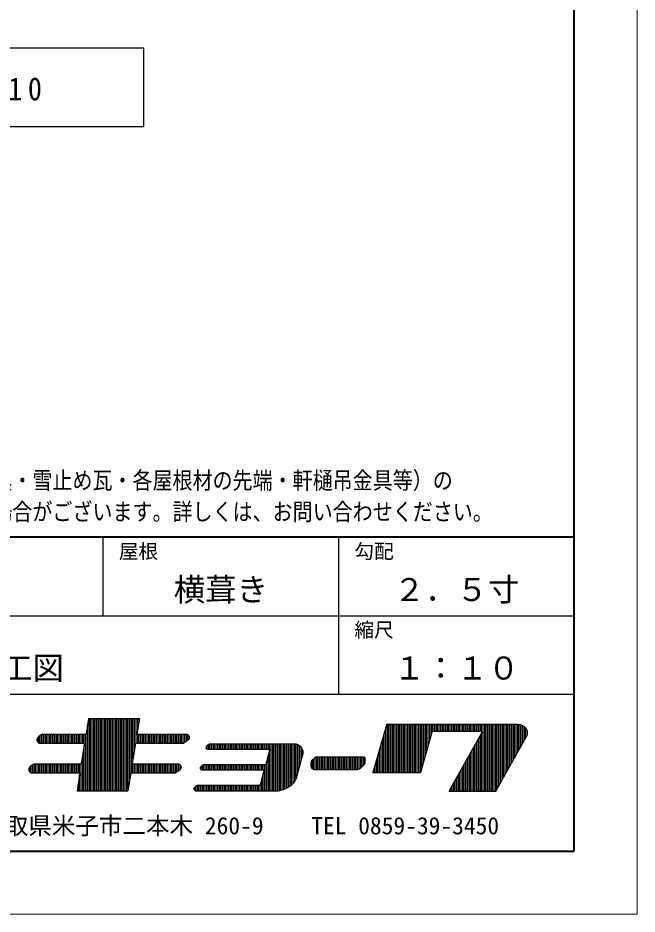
# Model space of a CAD drawing. Units: millimetres on the paper. Extents: x -210 to 210, y -235 to 150.
# Drawn here: x 131.1 to 210, y -148.5 to -34.3 of the extents above; entities that cross this region are included whole.
import ezdxf
from ezdxf.enums import TextEntityAlignment as Align

# ---------------------------------------------------------------- set-up
doc = ezdxf.new("R2010")
doc.units = ezdxf.units.MM
for name, color, linetype, lineweight in [('0-4', 5, 'Continuous', 9), ('F-0_通り芯', 6, 'Continuous', 9), ('F-F_その他03', 2, 'Continuous', 25)]:
    doc.layers.add(name, color=color, linetype=linetype, lineweight=lineweight)
doc.layers.add('F-4_文字', color=4, linetype='Continuous')
doc.styles.add('ＭＳ ゴシック', font='')
doc.styles.get('ＭＳ ゴシック').set_extended_font_data('MS Gothic')

msp = doc.modelspace()

# ---------------------------------------------------------------- linework, layer by layer
at = {"layer": '0-4', "color": 2, "lineweight": 25}
msp.add_line((147.165, -38.179), (87.165, -38.179), dxfattribs=at)
msp.add_lwpolyline([(87.165, -48.179), (147.165, -48.179), (147.165, -38.179)], dxfattribs=at)
at = {"layer": 'F-0_通り芯'}
for p, q in [((210, -148.5), (210, 149.878)), ((-210, -148.5), (210, -148.5))]:
    msp.add_line(p, q, dxfattribs=at)
at = {"layer": 'F-0_通り芯', "color": 3, "lineweight": 40}
for p, q in [((202, -140.5), (202, 139.5)), ((202, -100.5), (82, -100.5)), ((-188, -140.5), (202, -140.5))]:
    msp.add_line(p, q, dxfattribs=at)
at = {"layer": 'F-0_通り芯', "color": 2, "lineweight": 25}
for p, q in [((142, -110.5), (142, -100.5)), ((172, -110.5), (172, -100.5)), ((82, -110.5), (202, -110.5)), ((172, -120.5), (172, -110.5)), ((82, -120.5), (202, -120.5))]:
    msp.add_line(p, q, dxfattribs=at)
at = {"layer": 'F-F_その他03'}
for p, q in [((140.14, -123.591), (139.823, -125.583)), ((140.14, -123.591), (146.624, -123.591)), ((140.2, -132.787), (140.2, -123.591)), ((140.4, -132.787), (140.4, -123.591)), ((140.6, -132.787), (140.6, -123.591)), ((140.8, -132.787), (140.8, -123.591)), ((141, -132.787), (141, -123.591)), ((141.2, -132.787), (141.2, -123.591)), ((141.4, -132.787), (141.4, -123.591)), ((141.6, -132.787), (141.6, -123.591)), ((141.8, -132.787), (141.8, -123.591)), ((142, -132.787), (142, -123.591)), ((142.2, -132.787), (142.2, -123.591)), ((142.4, -132.787), (142.4, -123.591)), ((142.6, -132.787), (142.6, -123.591)), ((142.8, -132.787), (142.8, -123.591)), ((143, -132.787), (143, -123.591)), ((143.2, -132.787), (143.2, -123.591)), ((143.4, -132.787), (143.4, -123.591)), ((143.6, -132.787), (143.6, -123.591)), ((143.8, -132.787), (143.8, -123.591)), ((144, -132.787), (144, -123.591)), ((144.2, -132.787), (144.2, -123.591)), ((144.4, -132.787), (144.4, -123.591)), ((144.6, -132.787), (144.6, -123.591)), ((144.8, -132.787), (144.8, -123.591)), ((145, -132.787), (145, -123.591)), ((145.2, -132.538), (145.2, -123.591)), ((145.4, -131.281), (145.4, -123.591)), ((145.6, -130.51), (145.6, -123.591)), ((145.8, -128.768), (145.8, -123.591)), ((146, -127.511), (146, -123.591)), ((146.2, -126.715), (146.2, -123.591)), ((146.624, -123.591), (146.307, -125.583)), ((146.4, -124.998), (146.4, -123.591)), ((146.6, -123.741), (146.6, -123.591)), ((178.122, -124.321), (176.368, -130.454)), ((178.2, -130.454), (178.2, -124.321)), ((178.4, -130.454), (178.4, -124.321)), ((178.6, -130.454), (178.6, -124.321)), ((178.8, -130.454), (178.8, -124.321)), ((179, -130.454), (179, -124.321)), ((179.2, -130.454), (179.2, -124.321)), ((179.4, -130.454), (179.4, -124.321)), ((179.6, -130.454), (179.6, -124.321)), ((179.8, -130.454), (179.8, -124.321)), ((180, -130.454), (180, -124.321)), ((180.2, -130.454), (180.2, -124.321)), ((180.4, -130.454), (180.4, -124.321)), ((180.6, -130.454), (180.6, -124.321)), ((180.8, -130.454), (180.8, -124.321)), ((181, -130.454), (181, -124.321)), ((181.2, -130.454), (181.2, -124.321)), ((181.4, -130.454), (181.4, -124.321)), ((181.6, -130.454), (181.6, -124.321)), ((181.8, -130.454), (181.8, -124.321)), ((182, -130.454), (182, -124.321)), ((182.2, -130.454), (182.2, -124.321)), ((182.4, -130.454), (182.4, -124.321)), ((182.6, -129.804), (182.6, -124.321)), ((182.8, -129.105), (182.8, -124.321)), ((183, -128.405), (183, -124.321)), ((183.2, -127.706), (183.2, -124.321)), ((183.4, -127.007), (183.4, -124.321)), ((183.6, -126.307), (183.6, -124.321)), ((183.8, -125.608), (183.8, -124.321)), ((184, -125.206), (184, -124.321)), ((184.2, -125.206), (184.2, -124.321)), ((184.4, -125.206), (184.4, -124.321)), ((184.6, -125.206), (184.6, -124.321)), ((184.8, -125.206), (184.8, -124.321)), ((185, -125.206), (185, -124.321)), ((185.2, -125.206), (185.2, -124.321)), ((185.4, -125.206), (185.4, -124.321)), ((185.6, -125.206), (185.6, -124.321)), ((185.8, -125.206), (185.8, -124.321)), ((186, -125.206), (186, -124.321)), ((186.2, -125.206), (186.2, -124.321)), ((186.4, -125.206), (186.4, -124.321)), ((186.6, -125.206), (186.6, -124.321)), ((186.8, -125.206), (186.8, -124.321)), ((187, -125.206), (187, -124.321)), ((187.2, -125.206), (187.2, -124.321)), ((187.4, -125.206), (187.4, -124.321)), ((187.6, -125.206), (187.6, -124.321)), ((187.8, -125.206), (187.8, -124.321)), ((188, -125.206), (188, -124.321)), ((188.2, -125.206), (188.2, -124.321)), ((188.4, -125.206), (188.4, -124.321)), ((188.6, -125.206), (188.6, -124.321)), ((188.8, -125.206), (188.8, -124.321)), ((189, -125.206), (189, -124.321)), ((189.2, -125.206), (189.2, -124.321)), ((189.4, -125.206), (189.4, -124.321)), ((189.6, -125.206), (189.6, -124.321)), ((189.8, -125.206), (189.8, -124.321)), ((190, -125.206), (190, -124.321)), ((190.2, -125.206), (190.2, -124.321)), ((190.4, -132.823), (190.4, -124.321)), ((190.6, -132.823), (190.6, -124.321)), ((190.8, -132.823), (190.8, -124.321)), ((191, -132.823), (191, -124.321)), ((191.2, -132.823), (191.2, -124.321)), ((191.4, -132.823), (191.4, -124.321)), ((191.6, -132.823), (191.6, -124.321)), ((191.8, -132.823), (191.8, -124.321)), ((192, -132.817), (192, -124.321)), ((192.2, -132.462), (192.2, -124.321)), ((192.4, -132.107), (192.4, -124.321)), ((192.6, -131.752), (192.6, -124.321)), ((192.8, -131.397), (192.8, -124.321)), ((193, -131.042), (193, -124.321)), ((193.2, -130.687), (193.2, -124.321)), ((193.4, -130.332), (193.4, -124.321)), ((193.6, -129.977), (193.6, -124.321)), ((193.8, -129.621), (193.8, -124.321)), ((194, -129.266), (194, -124.321)), ((194.2, -128.911), (194.2, -124.321)), ((194.4, -128.556), (194.4, -124.321)), ((194.6, -128.201), (194.6, -124.321)), ((194.8, -127.846), (194.8, -124.321)), ((195, -127.491), (195, -124.34)), ((195.057, -124.346), (195.395, -124.481)), ((195.2, -127.136), (195.2, -124.403)), ((134.297, -125.583), (133.845, -125.819)), ((134.297, -125.583), (139.823, -125.583)), ((134.4, -126.715), (134.4, -125.583)), ((134.6, -126.715), (134.6, -125.583)), ((134.8, -126.715), (134.8, -125.583)), ((135, -126.715), (135, -125.583)), ((135.2, -126.715), (135.2, -125.583)), ((135.4, -126.715), (135.4, -125.583)), ((135.6, -126.715), (135.6, -125.583)), ((135.8, -126.715), (135.8, -125.583)), ((136, -126.715), (136, -125.583)), ((136.2, -126.715), (136.2, -125.583)), ((136.4, -126.715), (136.4, -125.583)), ((136.6, -126.715), (136.6, -125.583)), ((136.8, -126.715), (136.8, -125.583)), ((137, -126.715), (137, -125.583)), ((137.2, -126.715), (137.2, -125.583)), ((137.4, -126.715), (137.4, -125.583)), ((137.6, -126.715), (137.6, -125.583)), ((137.8, -126.715), (137.8, -125.583)), ((138, -126.715), (138, -125.583)), ((138.2, -126.715), (138.2, -125.583)), ((138.4, -126.715), (138.4, -125.583)), ((138.6, -126.715), (138.6, -125.583)), ((138.8, -126.715), (138.8, -125.583)), ((139, -126.715), (139, -125.583)), ((139.2, -126.715), (139.2, -125.583)), ((139.4, -126.715), (139.4, -125.583)), ((139.6, -126.715), (139.6, -125.583)), ((139.8, -132.787), (139.8, -125.583)), ((140, -132.787), (140, -124.469)), ((146.307, -125.583), (152.691, -125.583)), ((146.4, -126.715), (146.4, -125.583)), ((146.6, -126.715), (146.6, -125.583)), ((146.8, -126.715), (146.8, -125.583)), ((147, -126.715), (147, -125.583)), ((147.2, -126.715), (147.2, -125.583)), ((147.4, -126.715), (147.4, -125.583)), ((147.6, -126.715), (147.6, -125.583)), ((147.8, -126.715), (147.8, -125.583)), ((148, -126.715), (148, -125.583)), ((148.2, -126.715), (148.2, -125.583)), ((148.4, -126.715), (148.4, -125.583)), ((148.6, -126.715), (148.6, -125.583)), ((148.8, -126.715), (148.8, -125.583)), ((149, -126.715), (149, -125.583)), ((149.2, -126.715), (149.2, -125.583)), ((149.4, -126.715), (149.4, -125.583)), ((149.6, -126.715), (149.6, -125.583)), ((149.8, -126.715), (149.8, -125.583)), ((150, -126.715), (150, -125.583)), ((150.2, -126.715), (150.2, -125.583)), ((150.4, -126.715), (150.4, -125.583)), ((150.6, -126.715), (150.6, -125.583)), ((150.8, -126.715), (150.8, -125.583)), ((151, -126.715), (151, -125.583)), ((151.2, -126.715), (151.2, -125.583)), ((151.4, -126.715), (151.4, -125.583)), ((151.6, -126.715), (151.6, -125.583)), ((151.8, -126.715), (151.8, -125.583)), ((152, -126.715), (152, -125.583)), ((152.2, -126.715), (152.2, -125.583)), ((152.4, -126.647), (152.4, -125.583)), ((152.6, -126.507), (152.6, -125.583)), ((177.8, -130.454), (177.8, -125.446)), ((178, -130.454), (178, -124.747)), ((183.915, -125.206), (182.414, -130.454)), ((183.915, -125.206), (190.223, -125.206)), ((186.069, -132.823), (190.249, -125.403)), ((190.2, -132.823), (190.2, -125.49)), ((190.249, -125.403), (190.223, -125.206)), ((195.4, -126.781), (195.4, -124.483)), ((195.6, -126.426), (195.6, -124.578)), ((195.8, -126.071), (195.8, -124.781)), ((196, -125.65), (196, -125.088)), ((133.6, -126.417), (133.6, -126.218)), ((133.8, -126.632), (133.8, -125.872)), ((133.912, -126.715), (139.643, -126.715)), ((134, -126.715), (134, -125.738)), ((134.2, -126.715), (134.2, -125.634)), ((139.643, -126.715), (139.219, -129.379)), ((146.127, -126.715), (145.703, -129.379)), ((146.127, -126.715), (152.265, -126.715)), ((152.8, -126.336), (152.8, -125.659)), ((177.6, -130.454), (177.6, -126.146)), ((189.6, -132.823), (189.6, -126.555)), ((189.8, -132.823), (189.8, -126.2)), ((190, -132.823), (190, -125.845)), ((191.997, -132.823), (195.952, -125.801)), ((139.6, -132.787), (139.6, -126.982)), ((155.2, -127.452), (155.2, -127.099)), ((155.291, -127.502), (163.235, -127.502)), ((155.319, -126.974), (155.529, -126.83)), ((155.4, -127.502), (155.4, -126.918)), ((155.6, -127.502), (155.6, -126.83)), ((155.8, -127.502), (155.8, -126.83)), ((156, -127.502), (156, -126.83)), ((156.2, -127.502), (156.2, -126.83)), ((156.4, -127.502), (156.4, -126.83)), ((156.6, -127.502), (156.6, -126.83)), ((156.8, -127.502), (156.8, -126.83)), ((157, -127.502), (157, -126.83)), ((157.2, -127.502), (157.2, -126.83)), ((157.4, -127.502), (157.4, -126.83)), ((157.6, -127.502), (157.6, -126.83)), ((157.8, -127.502), (157.8, -126.83)), ((158, -127.502), (158, -126.83)), ((158.2, -127.502), (158.2, -126.83)), ((158.4, -127.502), (158.4, -126.83)), ((158.6, -127.502), (158.6, -126.83)), ((158.8, -127.502), (158.8, -126.83)), ((159, -127.502), (159, -126.83)), ((159.2, -127.502), (159.2, -126.83)), ((159.4, -127.502), (159.4, -126.83)), ((159.6, -127.502), (159.6, -126.83)), ((159.8, -127.502), (159.8, -126.83)), ((160, -127.502), (160, -126.83)), ((160.2, -127.502), (160.2, -126.83)), ((160.4, -127.502), (160.4, -126.83)), ((160.6, -127.502), (160.6, -126.83)), ((160.8, -127.502), (160.8, -126.83)), ((161, -127.502), (161, -126.83)), ((161.2, -127.502), (161.2, -126.83)), ((161.4, -127.502), (161.4, -126.83)), ((161.6, -127.502), (161.6, -126.83)), ((161.8, -127.502), (161.8, -126.83)), ((162, -127.502), (162, -126.83)), ((162.2, -127.502), (162.2, -126.83)), ((162.4, -127.502), (162.4, -126.83)), ((162.6, -127.502), (162.6, -126.83)), ((163.235, -127.502), (162.703, -129.437)), ((162.8, -127.502), (162.8, -126.83)), ((163, -127.502), (163, -126.83)), ((163.2, -127.502), (163.2, -126.83)), ((163.2, -132.795), (163.2, -127.628)), ((163.4, -132.795), (163.4, -126.83)), ((163.6, -132.795), (163.6, -126.83)), ((163.8, -132.795), (163.8, -126.83)), ((164, -132.795), (164, -126.83)), ((164.2, -132.795), (164.2, -126.83)), ((164.4, -132.78), (164.4, -126.83)), ((164.6, -132.731), (164.6, -126.83)), ((164.8, -132.682), (164.8, -126.83)), ((165, -132.604), (165, -126.83)), ((165.2, -132.52), (165.2, -126.83)), ((165.4, -132.418), (165.4, -126.83)), ((165.6, -132.315), (165.6, -126.83)), ((165.8, -132.212), (165.8, -126.83)), ((166, -132.085), (166, -126.83)), ((166.2, -131.885), (166.2, -126.83)), ((166.4, -131.611), (166.4, -126.83)), ((166.6, -131.164), (166.6, -126.835)), ((166.8, -130.416), (166.8, -126.919)), ((167, -129.669), (167, -127.031)), ((167.2, -128.922), (167.2, -127.237)), ((167.4, -128.211), (167.4, -127.595)), ((177.2, -130.454), (177.2, -127.545)), ((177.4, -130.454), (177.4, -126.845)), ((189, -132.823), (189, -127.62)), ((189.2, -132.823), (189.2, -127.265)), ((189.4, -132.823), (189.4, -126.91)), ((139.4, -132.787), (139.4, -128.239)), ((163, -132.795), (163, -128.356)), ((167.264, -128.683), (166.551, -131.345)), ((168.6, -129.941), (168.6, -128.939)), ((168.8, -130.06), (168.8, -128.739)), ((169.191, -128.45), (168.921, -128.634)), ((169, -130.068), (169, -128.58)), ((169.2, -130.068), (169.2, -128.45)), ((169.4, -130.068), (169.4, -128.45)), ((169.6, -130.068), (169.6, -128.45)), ((169.8, -130.068), (169.8, -128.45)), ((170, -130.068), (170, -128.45)), ((170.2, -130.068), (170.2, -128.45)), ((170.4, -130.068), (170.4, -128.45)), ((170.6, -130.068), (170.6, -128.45)), ((170.8, -130.068), (170.8, -128.45)), ((171, -130.068), (171, -128.45)), ((171.2, -130.068), (171.2, -128.45)), ((171.4, -130.068), (171.4, -128.45)), ((171.6, -130.068), (171.6, -128.45)), ((171.8, -130.068), (171.8, -128.45)), ((172, -130.068), (172, -128.45)), ((172.2, -130.068), (172.2, -128.45)), ((172.4, -130.068), (172.4, -128.45)), ((172.6, -130.068), (172.6, -128.45)), ((172.8, -130.068), (172.8, -128.45)), ((173, -130.068), (173, -128.45)), ((173.2, -130.068), (173.2, -128.45)), ((173.4, -130.068), (173.4, -128.45)), ((173.6, -130.068), (173.6, -128.45)), ((173.8, -130.068), (173.8, -128.45)), ((174, -130.068), (174, -128.45)), ((174.2, -130.068), (174.2, -128.45)), ((174.4, -130.068), (174.4, -128.45)), ((174.6, -130.033), (174.6, -128.45)), ((174.8, -129.91), (174.8, -128.45)), ((175, -129.726), (175, -128.45)), ((175.2, -129.542), (175.2, -128.482)), ((175.228, -128.494), (175.333, -128.628)), ((176.8, -130.454), (176.8, -128.943)), ((177, -130.454), (177, -128.244)), ((188.4, -132.823), (188.4, -128.685)), ((188.6, -132.823), (188.6, -128.33)), ((188.8, -132.823), (188.8, -127.975)), ((132.6, -130.273), (132.6, -129.844)), ((133.249, -129.379), (132.797, -129.614)), ((132.8, -130.463), (132.8, -129.613)), ((133, -130.51), (133, -129.508)), ((133.2, -130.51), (133.2, -129.404)), ((133.249, -129.379), (139.219, -129.379)), ((133.4, -130.51), (133.4, -129.379)), ((133.6, -130.51), (133.6, -129.379)), ((133.8, -130.51), (133.8, -129.379)), ((134, -130.51), (134, -129.379)), ((134.2, -130.51), (134.2, -129.379)), ((134.4, -130.51), (134.4, -129.379)), ((134.6, -130.51), (134.6, -129.379)), ((134.8, -130.51), (134.8, -129.379)), ((135, -130.51), (135, -129.379)), ((135.2, -130.51), (135.2, -129.379)), ((135.4, -130.51), (135.4, -129.379)), ((135.6, -130.51), (135.6, -129.379)), ((135.8, -130.51), (135.8, -129.379)), ((136, -130.51), (136, -129.379)), ((136.2, -130.51), (136.2, -129.379)), ((136.4, -130.51), (136.4, -129.379)), ((136.6, -130.51), (136.6, -129.379)), ((136.8, -130.51), (136.8, -129.379)), ((137, -130.51), (137, -129.379)), ((137.2, -130.51), (137.2, -129.379)), ((137.4, -130.51), (137.4, -129.379)), ((137.6, -130.51), (137.6, -129.379)), ((137.8, -130.51), (137.8, -129.379)), ((138, -130.51), (138, -129.379)), ((138.2, -130.51), (138.2, -129.379)), ((138.4, -130.51), (138.4, -129.379)), ((138.6, -130.51), (138.6, -129.379)), ((138.8, -130.51), (138.8, -129.379)), ((139, -130.51), (139, -129.379)), ((139.2, -132.787), (139.2, -129.379)), ((145.703, -129.379), (151.642, -129.379)), ((145.8, -130.51), (145.8, -129.379)), ((146, -130.51), (146, -129.379)), ((146.2, -130.51), (146.2, -129.379)), ((146.4, -130.51), (146.4, -129.379)), ((146.6, -130.51), (146.6, -129.379)), ((146.8, -130.51), (146.8, -129.379)), ((147, -130.51), (147, -129.379)), ((147.2, -130.51), (147.2, -129.379)), ((147.4, -130.51), (147.4, -129.379)), ((147.6, -130.51), (147.6, -129.379)), ((147.8, -130.51), (147.8, -129.379)), ((148, -130.51), (148, -129.379)), ((148.2, -130.51), (148.2, -129.379)), ((148.4, -130.51), (148.4, -129.379)), ((148.6, -130.51), (148.6, -129.379)), ((148.8, -130.51), (148.8, -129.379)), ((149, -130.51), (149, -129.379)), ((149.2, -130.51), (149.2, -129.379)), ((149.4, -130.51), (149.4, -129.379)), ((149.6, -130.51), (149.6, -129.379)), ((149.8, -130.51), (149.8, -129.379)), ((150, -130.51), (150, -129.379)), ((150.2, -130.51), (150.2, -129.379)), ((150.4, -130.51), (150.4, -129.379)), ((150.6, -130.51), (150.6, -129.379)), ((150.8, -130.51), (150.8, -129.379)), ((151, -130.51), (151, -129.379)), ((151.2, -130.51), (151.2, -129.379)), ((151.4, -130.412), (151.4, -129.379)), ((151.6, -130.268), (151.6, -129.379)), ((151.8, -130.065), (151.8, -129.499)), ((154.4, -129.994), (154.4, -129.784)), ((154.566, -130.108), (162.518, -130.108)), ((154.593, -129.58), (154.803, -129.437)), ((154.6, -130.108), (154.6, -129.576)), ((154.8, -130.108), (154.8, -129.439)), ((154.803, -129.437), (162.703, -129.437)), ((155, -130.108), (155, -129.437)), ((155.2, -130.108), (155.2, -129.437)), ((155.4, -130.108), (155.4, -129.437)), ((155.6, -130.108), (155.6, -129.437)), ((155.8, -130.108), (155.8, -129.437)), ((156, -130.108), (156, -129.437)), ((156.2, -130.108), (156.2, -129.437)), ((156.4, -130.108), (156.4, -129.437)), ((156.6, -130.108), (156.6, -129.437)), ((156.8, -130.108), (156.8, -129.437)), ((157, -130.108), (157, -129.437)), ((157.2, -130.108), (157.2, -129.437)), ((157.4, -130.108), (157.4, -129.437)), ((157.6, -130.108), (157.6, -129.437)), ((157.8, -130.108), (157.8, -129.437)), ((158, -130.108), (158, -129.437)), ((158.2, -130.108), (158.2, -129.437)), ((158.4, -130.108), (158.4, -129.437)), ((158.6, -130.108), (158.6, -129.437)), ((158.8, -130.108), (158.8, -129.437)), ((159, -130.108), (159, -129.437)), ((159.2, -130.108), (159.2, -129.437)), ((159.4, -130.108), (159.4, -129.437)), ((159.6, -130.108), (159.6, -129.437)), ((159.8, -130.108), (159.8, -129.437)), ((160, -130.108), (160, -129.437)), ((160.2, -130.108), (160.2, -129.437)), ((160.4, -130.108), (160.4, -129.437)), ((160.6, -130.108), (160.6, -129.437)), ((160.8, -130.108), (160.8, -129.437)), ((161, -130.108), (161, -129.437)), ((161.2, -130.108), (161.2, -129.437)), ((161.4, -130.108), (161.4, -129.437)), ((161.6, -130.108), (161.6, -129.437)), ((161.8, -130.108), (161.8, -129.437)), ((162.518, -130.108), (161.982, -132.059)), ((162, -130.108), (162, -129.437)), ((162.2, -130.108), (162.2, -129.437)), ((162.4, -130.108), (162.4, -129.437)), ((162.6, -132.795), (162.6, -129.437)), ((162.8, -132.795), (162.8, -129.083)), ((168.813, -130.068), (174.427, -130.068)), ((174.618, -130.03), (174.427, -130.068)), ((176.6, -130.454), (176.6, -129.643)), ((187.6, -132.823), (187.6, -130.105)), ((187.8, -132.823), (187.8, -129.75)), ((188, -132.823), (188, -129.395)), ((188.2, -132.823), (188.2, -129.04)), ((132.864, -130.51), (139.039, -130.51)), ((139.039, -130.51), (138.676, -132.787)), ((139, -132.787), (139, -130.752)), ((145.523, -130.51), (145.16, -132.787)), ((145.523, -130.51), (151.216, -130.51)), ((162.2, -132.795), (162.2, -131.265)), ((162.4, -132.795), (162.4, -130.537)), ((176.368, -130.454), (182.414, -130.454)), ((176.4, -130.454), (176.4, -130.342)), ((187, -132.823), (187, -131.171)), ((187.2, -132.823), (187.2, -130.816)), ((187.4, -132.823), (187.4, -130.46)), ((138.8, -132.787), (138.8, -132.009)), ((153.6, -132.639), (153.6, -132.41)), ((153.797, -132.203), (154.007, -132.059)), ((153.8, -132.795), (153.8, -132.2)), ((154, -132.795), (154, -132.064)), ((154.007, -132.059), (161.982, -132.059)), ((154.2, -132.795), (154.2, -132.059)), ((154.4, -132.795), (154.4, -132.059)), ((154.6, -132.795), (154.6, -132.059)), ((154.8, -132.795), (154.8, -132.059)), ((155, -132.795), (155, -132.059)), ((155.2, -132.795), (155.2, -132.059)), ((155.4, -132.795), (155.4, -132.059)), ((155.6, -132.795), (155.6, -132.059)), ((155.8, -132.795), (155.8, -132.059)), ((156, -132.795), (156, -132.059)), ((156.2, -132.795), (156.2, -132.059)), ((156.4, -132.795), (156.4, -132.059)), ((156.6, -132.795), (156.6, -132.059)), ((156.8, -132.795), (156.8, -132.059)), ((157, -132.795), (157, -132.059)), ((157.2, -132.795), (157.2, -132.059)), ((157.4, -132.795), (157.4, -132.059)), ((157.6, -132.795), (157.6, -132.059)), ((157.8, -132.795), (157.8, -132.059)), ((158, -132.795), (158, -132.059)), ((158.2, -132.795), (158.2, -132.059)), ((158.4, -132.795), (158.4, -132.059)), ((158.6, -132.795), (158.6, -132.059)), ((158.8, -132.795), (158.8, -132.059)), ((159, -132.795), (159, -132.059)), ((159.2, -132.795), (159.2, -132.059)), ((159.4, -132.795), (159.4, -132.059)), ((159.6, -132.795), (159.6, -132.059)), ((159.8, -132.795), (159.8, -132.059)), ((160, -132.795), (160, -132.059)), ((160.2, -132.795), (160.2, -132.059)), ((160.4, -132.795), (160.4, -132.059)), ((160.6, -132.795), (160.6, -132.059)), ((160.8, -132.795), (160.8, -132.059)), ((161, -132.795), (161, -132.059)), ((161.2, -132.795), (161.2, -132.059)), ((161.4, -132.795), (161.4, -132.059)), ((161.6, -132.795), (161.6, -132.059)), ((161.8, -132.795), (161.8, -132.059)), ((162, -132.795), (162, -131.992)), ((166.302, -131.784), (166.551, -131.345)), ((186.4, -132.823), (186.4, -132.236)), ((186.6, -132.823), (186.6, -131.881)), ((186.8, -132.823), (186.8, -131.526)), ((138.676, -132.787), (145.16, -132.787)), ((186.069, -132.823), (191.997, -132.823)), ((186.2, -132.823), (186.2, -132.591))]:
    msp.add_line(p, q, dxfattribs=at)
for points in [[(178.122, -124.321), (194.814, -124.321), (195.057, -124.346)], [(152.691, -125.583), (152.838, -125.685), (152.97, -125.926), (152.955, -126.097), (152.818, -126.318), (152.686, -126.446), (152.421, -126.637), (152.265, -126.715)], [(195.395, -124.481), (195.631, -124.592), (195.866, -124.854), (196.024, -125.13), (196.024, -125.575), (195.952, -125.801)], [(133.845, -125.819), (133.603, -126.102), (133.596, -126.412), (133.731, -126.58), (133.912, -126.715)], [(155.319, -126.974), (155.217, -127.081), (155.114, -127.189), (155.093, -127.345)], [(155.093, -127.345), (155.159, -127.43), (155.291, -127.502)], [(155.529, -126.83), (166.588, -126.83), (166.929, -126.974)], [(166.929, -126.974), (167.074, -127.091), (167.186, -127.214), (167.297, -127.398), (167.443, -127.677), (167.443, -128.063), (167.264, -128.683)], [(168.921, -128.634), (168.686, -128.837), (168.556, -128.991), (168.447, -129.279), (168.447, -129.64), (168.593, -129.936), (168.813, -130.068)], [(169.191, -128.45), (175.122, -128.45), (175.228, -128.494)], [(175.333, -128.628), (175.333, -129.318), (175.242, -129.503), (174.788, -129.921), (174.618, -130.03)], [(132.797, -129.614), (132.554, -129.897), (132.548, -130.207), (132.682, -130.376), (132.864, -130.51)], [(151.642, -129.379), (151.789, -129.48), (151.922, -129.721), (151.907, -129.892), (151.77, -130.113), (151.637, -130.241), (151.372, -130.432), (151.216, -130.51)], [(154.593, -129.58), (154.491, -129.688), (154.389, -129.796), (154.367, -129.952)], [(154.367, -129.952), (154.433, -130.036), (154.566, -130.108)], [(153.797, -132.203), (153.695, -132.31), (153.592, -132.418), (153.571, -132.574)], [(164.821, -132.677), (165.185, -132.528), (165.952, -132.134), (166.302, -131.784)], [(153.571, -132.574), (153.623, -132.69), (153.728, -132.795)], [(153.728, -132.795), (164.343, -132.795), (164.821, -132.677)]]:
    msp.add_lwpolyline(points, dxfattribs=at)

# ---------------------------------------------------------------- texts
at = {"layer": '0-4', "color": 7, "insert": (99.915, -45.179), "char_height": 2.933, "attachment_point": 7, "style": 'ＭＳ ゴシック'}
msp.add_mtext('\\T1.39;\\W0.9;断面図\u3000S=1:10', dxfattribs=at)
at = {"layer": 'F-4_文字', "style": 'ＭＳ ゴシック', "width": 0.85}
for s, p in [('※\u3000各種取付部品は、取付先（雪止め金具・雪止め瓦・各屋根材の先端・軒樋吊金具等）の', (82, -95)), ('\u3000\u3000寸法・形状によっては取り付かない場合がございます。詳しくは、お問い合わせください。', (82, -99))]:
    msp.add_text(s, height=2.199, dxfattribs=at).set_placement(p, align=Align.BOTTOM_LEFT)
at = {"layer": 'F-4_文字', "color": 7, "style": 'ＭＳ ゴシック'}
for s, p in [('屋根', (144, -103.75)), ('勾配', (174, -103.75)), ('縮尺', (174, -113.75))]:
    msp.add_text(s, height=1.833, dxfattribs=at).set_placement(p, align=Align.BOTTOM_LEFT)
at = {"layer": 'F-4_文字', "style": 'ＭＳ ゴシック'}
for s, p in [('横葺き', (151, -109.5)), ('２．５寸', (179, -109.5)), ('標準施工図', (117, -119.5)), ('１：１０', (179, -119.5))]:
    msp.add_text(s, height=2.933, dxfattribs=at).set_placement(p, align=Align.BOTTOM_LEFT)
at = {"layer": 'F-F_その他03', "color": 7, "style": 'ＭＳ ゴシック'}
for s, p in [('〒689-3541\u3000鳥取県米子市二本木 260-9', (108.5, -139)), ('TEL 0859-39-3450', (168.5, -139))]:
    msp.add_text(s, height=2.199, dxfattribs=at).set_placement(p, align=Align.BOTTOM_LEFT)

doc.saveas('drawing.dxf')
